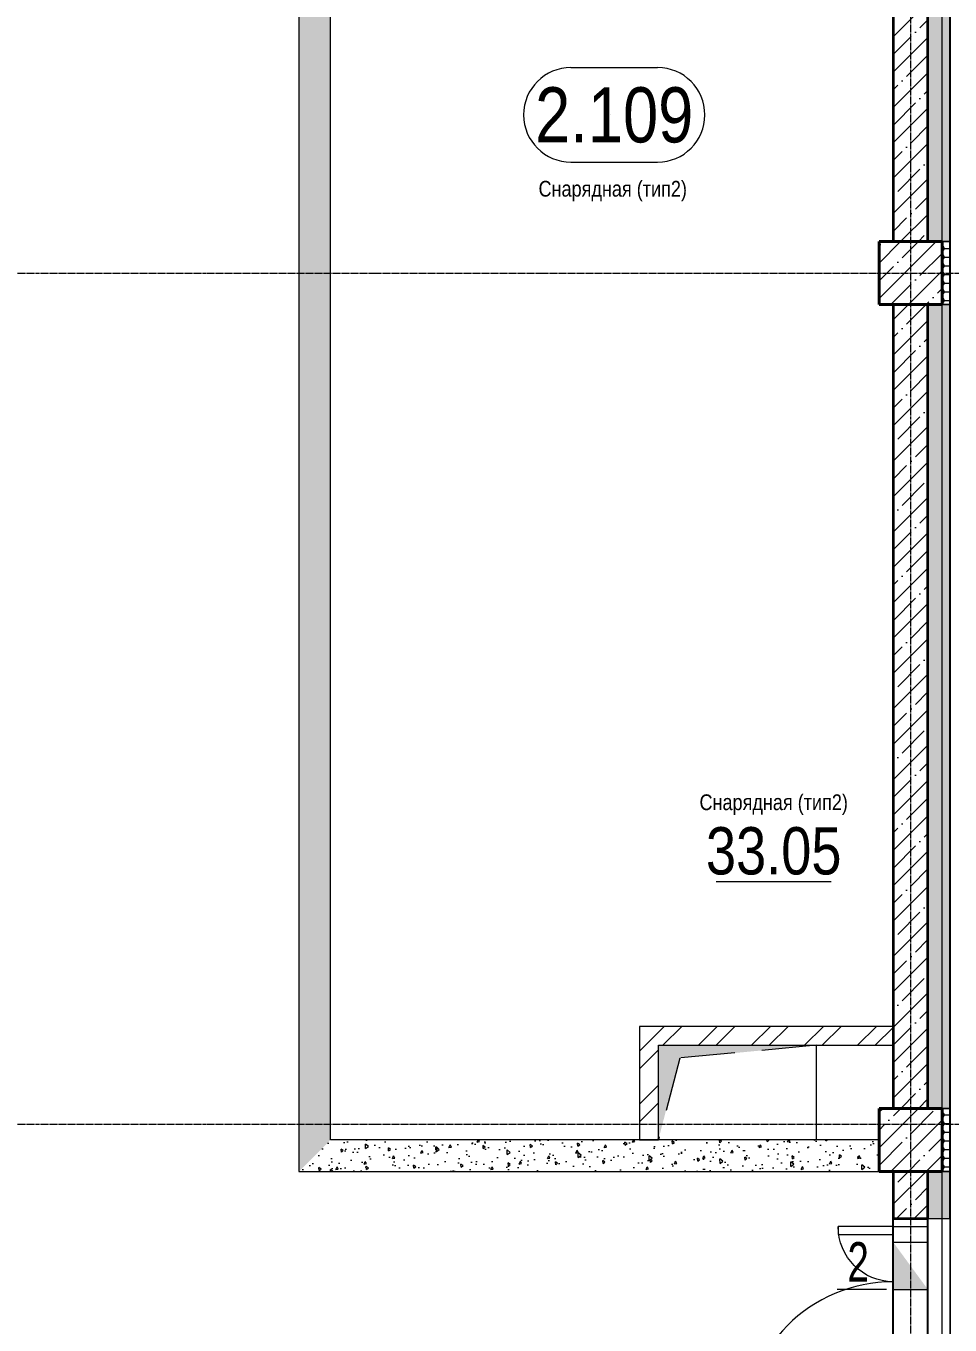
# Model space of a CAD drawing. Header units: millimetres. Extents: x -231292 to 573618, y -153144 to 564035.
# Drawn here: x 48872 to 54733, y 102855 to 111098 of the extents above; entities that cross this region are included whole.
import ezdxf
from ezdxf.enums import TextEntityAlignment as Align

# ---------------------------------------------------------------- set-up
doc = ezdxf.new("R2010")
doc.units = ezdxf.units.MM
for name, pattern in [('CENTER2', [28.575, 19.05, -3.175, 3.175, -3.175]), ('HIDDEN', [9.525, 6.35, -3.175]), ('HIDDEN2', [4.7625, 3.175, -1.5875])]:
    doc.linetypes.add(name, pattern=pattern)
doc.layers.get('0').update_dxf_attribs({"color": 250})
doc.layers.get('Defpoints').update_dxf_attribs({"color": 250})
for name, color, linetype, lineweight in [('A-AREA', 250, 'Continuous', 15), ('АР_Area', 250, 'Continuous', 5), ('АР_Двери_витраж', 250, 'Continuous', 9), ('АР_Колонны', 250, 'Continuous', 35), ('АР_Отв. марка', 250, 'Continuous', 9), ('АР_площадь пом', 250, 'Continuous', 5), ('АР_Стены ЖБ', 250, 'Continuous', 35), ('АР_Стены кирпич', 250, 'Continuous', 20), ('АР_Стены ПЕНОблок', 250, 'Continuous', 20), ('АР_Стены_дефшов', 250, 'Continuous', 0), ('АР_Штриховка', 250, 'Continuous', 0), ('ОВ_Шахты_блок 4.1', 250, 'Continuous', 5), ('РД_Оси_100', 250, 'Continuous', 0), ('СС_Отверстия', 250, 'Continuous', 9)]:
    doc.layers.add(name, color=color, linetype=linetype, lineweight=lineweight)
doc.layers.add('РД_Витраж_вн', color=250, linetype='Continuous')
doc.styles.add('Arial0', font='arial.ttf')
doc.styles.add('style1', font='ARIALN.TTF')
pattern_1 = [(45, (8883.4, 13229.69), (-112.2532, 112.2532), []), (45, (8995.66, 13229.69), (-112.2532, 112.2532), [198.4375, -39.6875, 0, -39.6875])]
pattern_2 = [(45, (8883.4, 13229.69), (-112.2532, 112.2532), []), (45, (8995.66, 13229.69), (-112.2532, 112.2532), [198.4375, -39.6875, 0, -39.6875])]
pattern_3 = [(360, (8883.403, 13229.686), (47.625, 27.4963065), [31.75, -63.5]), (120, (8883.403, 13229.686), (-47.625, 27.4963066), [31.75, -63.5]), (60, (8883.403, 13229.686), (1e-07, 54.992613), [-63.5, 31.75])]

# ---------------------------------------------------------------- blocks, each defined once
blk = doc.blocks.new('СОШ_2200_АР_ОСИ_М100_28.05.24')
at = {"layer": 'РД_Оси_100', "linetype": 'CENTER2'}
for p, q in [((-5954.958, 96300), (119910, 96300)), ((-5954.958, 90900), (119910, 90900))]:
    blk.add_line(p, q, dxfattribs=at)
blk.add_lwpolyline([(45530, 139938.679), (45600, 139538.679), (45600, -6163.457)], dxfattribs=at)
blk = doc.blocks.new('otv')
at = {"linetype": 'Continuous'}
blk.add_lwpolyline([(0, -1), (0, 0), (1, 0), (1, -1)], close=True, dxfattribs=at)
blk.add_solid([(0, -1), (0, 0), (0.1346, -0.1366), (1, 0)], dxfattribs=at)
blk = doc.blocks.new('otv пунктир')
at = {"linetype": 'HIDDEN', "ltscale": 0.07}
blk.add_lwpolyline([(0, 0), (0, 1), (1, 1), (1, 0)], close=True, dxfattribs=at)
blk.add_lwpolyline([(0, 1), (0.1346, 0.1366), (1, 0)], dxfattribs=at)
blk = doc.blocks.new('MOK-МаркаПом_овал_ареал')
for p, q in [((-2.75, 3), (2.75, 3)), ((-2.75, -3), (2.75, -3))]:
    blk.add_line(p, q)
for centre, radius, start, end in [((-2.75, 0), 3, 90, 270), ((2.75, 0), 3, 270, 90), ((-3.75, 0), 3.5, 0, 0.00095)]:
    blk.add_arc(centre, radius, start, end)
at = {"color": 0, "style": 'style1'}
blk.add_attdef('АР-ПОМЕЩЕНИЕ:НОМЕР', text='', height=3.5, dxfattribs=at).set_placement((0, 0), align=Align.MIDDLE)
at = {"layer": 'Defpoints', "color": 2, "style": 'style1'}
blk.add_attdef('АР-ПОМЕЩЕНИЕ:НАИМЕНОВАНИЕ', text='', height=1, dxfattribs=at).set_placement((-0.094, -4.814), align=Align.MIDDLE)
blk = doc.blocks.new('MOK-МаркаПомещения1')
at = {"layer": 'A-AREA', "color": 0}
blk.add_line((-3.651, -1.944), (3.649, -1.944), dxfattribs=at)
at = {"layer": 'A-AREA', "color": 0, "style": 'style1'}
blk.add_attdef('АР-ПОМЕЩЕНИЕ:ПЛОЩАДЬ', text='', height=3, dxfattribs=at).set_placement((0, 0), align=Align.MIDDLE)
at = {"layer": 'Defpoints', "style": 'style1', "flags": 8}
blk.add_attdef('АР-ПОМЕЩЕНИЕ:НАИМЕНОВАНИЕ', text='', height=1, dxfattribs=at).set_placement((0, 2.956), align=Align.MIDDLE)
blk = doc.blocks.new('MOK-МаркаПроема инж.')
blk.add_line((-1.328, -1.754), (1.802, -1.754))
at = {"color": 0, "style": 'Arial0', "width": 0.7}
blk.add_attdef('АР-ПРОЕМ:Коробка', text='', height=2.5, dxfattribs=at).set_placement((0, 0), align=Align.MIDDLE)

msp = doc.modelspace()

# ---------------------------------------------------------------- hatches: boundary and pattern name
at = {"layer": 'АР_Штриховка', "linetype": 'Continuous', "lineweight": 0}
h = msp.add_hatch(dxfattribs=at)
h.set_pattern_fill('AR-CONC', color=256, angle=45, style=0)
h.set_pattern_definition([(95, (8883.4, 13229.69), (140.09465, 117.55338), [19.05, -209.55]), (40, (8883.4, 13229.69), (-160.01845, 110.17673), [15.24, -167.64058]), (145.45144, (8895.08, 13239.48), (-19.9238, 227.7301), [16.19, -178.09024]), (91.1842, (8847.48, 13265.6), (221.41024, 161.9534), [28.575, -314.325]), (141.63556, (8865.93, 13279.1), (-7.0866, 342.82676), [24.285, -267.1356]), (36.18415, (8847.48, 13265.6), (-7.0866, 342.82676), [22.86, -251.4597]), (66, (8874.42, 13274.59), (179.51998, 34.89515), [19.05, -209.55]), (11, (8874.42, 13274.59), (-86.53993, 173.9412), [15.24, -167.64]), (116.45145, (8889.38, 13277.5), (92.98005, 208.83634), [16.19, -178.08994]), (82.5, (8883.4, 13229.686), (-57.60547, 61.973414), [0, -165.608, 0, -170.18, 0, -168.275]), (52.5, (8883.4, 13229.69), (-23.58973, 118.087), [0, -97.028, 0, -161.798, 0, -64.135]), (12.5, (8843.35, 13189.634), (99.927863, 91.826196), [0, -63.5, 0, -198.12, 0, -262.89]), (2.5, (8825.39, 13171.67), (86.7639, 122.72239), [0, -82.55, 0, -131.572, 0, -186.69])])
h.paths.add_polyline_path([(50603.403, 103829.686), (50803.403, 104029.686), (50803.403, 113629.686), (50603.403, 113629.686)], flags=0)
at = {"layer": 'АР_Штриховка', "linetype": 'Continuous', "lineweight": 5}
h = msp.add_hatch(dxfattribs=at)
h.set_pattern_fill('ANSI35', color=256, scale=25, style=0)
h.set_pattern_definition(pattern_1)
h.paths.add_polyline_path([(54373.403, 109729.686), (54593.403, 109729.686), (54593.403, 113329.686), (54373.403, 113329.686)], flags=0)
at = {"layer": 'АР_Штриховка', "linetype": 'Continuous', "lineweight": 0}
h = msp.add_hatch(dxfattribs=at)
h.set_pattern_fill('HONEY', color=256, scale=10, angle=-360, style=0)
h.set_pattern_definition(pattern_3)
h.paths.add_polyline_path([(54733.403, 113329.686), (54593.403, 113329.686), (54593.403, 109729.686), (54733.403, 109729.686)], flags=0)
at = {"layer": 'АР_Штриховка', "linetype": 'Continuous', "lineweight": 5}
h = msp.add_hatch(dxfattribs=at)
h.set_pattern_fill('ANSI35', color=256, scale=25, style=0)
h.set_pattern_definition(pattern_2)
h.paths.add_polyline_path([(54283.403, 109329.686), (54683.403, 109329.686), (54683.403, 109729.686), (54283.403, 109729.686)], flags=0)
at = {"layer": 'АР_Штриховка', "linetype": 'Continuous', "lineweight": 0}
h = msp.add_hatch(dxfattribs=at)
h.set_pattern_fill('HONEY', color=256, scale=10, angle=-360, style=0)
h.set_pattern_definition(pattern_3)
h.paths.add_polyline_path([(54733.403, 109729.686), (54683.403, 109729.686), (54683.403, 109329.686), (54733.403, 109329.686)], flags=0)
at = {"layer": 'АР_Штриховка', "linetype": 'Continuous', "lineweight": 5}
h = msp.add_hatch(dxfattribs=at)
h.set_pattern_fill('ANSI35', color=256, scale=25, style=0)
h.set_pattern_definition(pattern_1)
h.paths.add_polyline_path([(54373.405, 104229.686), (54593.404, 104229.686), (54593.404, 109329.686), (54373.405, 109329.686)], flags=0)
at = {"layer": 'АР_Штриховка', "linetype": 'Continuous', "lineweight": 0}
h = msp.add_hatch(dxfattribs=at)
h.set_pattern_fill('HONEY', color=256, scale=10, angle=-360, style=0)
h.set_pattern_definition(pattern_3)
h.paths.add_polyline_path([(54733.403, 109329.686), (54593.403, 109329.686), (54593.403, 104229.686), (54733.403, 104229.686)], flags=0)
h = msp.add_hatch(dxfattribs=at)
h.set_pattern_fill('ANSI32', color=256, scale=25, style=0)
h.set_pattern_definition([(45, (8883.4, 13229.69), (-168.3798, 168.3798), []), (45, (8995.66, 13229.69), (-168.3798, 168.3798), [])])
h.paths.add_polyline_path([(52763.407, 104029.686), (52883.407, 104029.686), (52883.407, 104629.686), (52763.407, 104749.686)], flags=0)
h = msp.add_hatch(dxfattribs=at)
h.set_pattern_fill('ANSI32', color=256, scale=25, angle=-359.9999998, style=0)
h.set_pattern_definition([(45, (8883.4, 13229.69), (-168.3798, 168.3798), []), (45, (8995.66, 13229.69), (-168.3798, 168.3798), [])])
h.paths.add_polyline_path([(52763.407, 104749.686), (52883.407, 104629.686), (54373.404, 104629.686), (54373.404, 104749.686)], flags=0)
at = {"layer": 'АР_Штриховка', "linetype": 'Continuous', "lineweight": 5}
h = msp.add_hatch(dxfattribs=at)
h.set_pattern_fill('ANSI35', color=256, scale=25, style=0)
h.set_pattern_definition(pattern_2)
h.paths.add_polyline_path([(54283.403, 103829.686), (54683.403, 103829.686), (54683.403, 104229.686), (54283.403, 104229.686)], flags=0)
at = {"layer": 'АР_Штриховка', "linetype": 'Continuous', "lineweight": 0}
h = msp.add_hatch(dxfattribs=at)
h.set_pattern_fill('HONEY', color=256, scale=10, angle=-360, style=0)
h.set_pattern_definition(pattern_3)
h.paths.add_polyline_path([(54733.403, 104229.686), (54683.403, 104229.686), (54683.403, 103829.686), (54733.403, 103829.686)], flags=0)
h = msp.add_hatch(dxfattribs=at)
h.set_pattern_fill('AR-CONC', color=256, angle=45, style=0)
h.set_pattern_definition([(95, (8883.4, 13229.69), (140.09465, 117.55338), [19.05, -209.55]), (40, (8883.4, 13229.69), (-160.01845, 110.17673), [15.24, -167.6406]), (145.45144, (8895.08, 13239.48), (-19.9238, 227.7301), [16.19, -178.09024]), (91.1842, (8847.48, 13265.6), (221.41024, 161.9534), [28.575, -314.325]), (141.63556, (8865.93, 13279.1), (-7.0866, 342.82676), [24.285, -267.1356]), (36.18415, (8847.48, 13265.6), (-7.0866, 342.8268), [22.86, -251.4597]), (66, (8874.42, 13274.59), (179.51998, 34.89515), [19.05, -209.55]), (11, (8874.42, 13274.59), (-86.53993, 173.9412), [15.24, -167.64]), (116.45144, (8889.38, 13277.5), (92.98005, 208.83634), [16.19, -178.08994]), (82.5, (8883.4, 13229.686), (-57.60547, 61.973414), [0, -165.608, 0, -170.18, 0, -168.275]), (52.5, (8883.4, 13229.69), (-23.58973, 118.087), [0, -97.028, 0, -161.798, 0, -64.135]), (12.5, (8843.35, 13189.634), (99.927863, 91.826196), [0, -63.5, 0, -198.12, 0, -262.89]), (2.5, (8825.39, 13171.67), (86.7639, 122.72239), [0, -82.55, 0, -131.572, 0, -186.69])])
h.paths.add_polyline_path([(50803.403, 104029.686), (50603.403, 103829.686), (54283.403, 103829.686), (54283.403, 104029.686)], flags=0)
at = {"layer": 'АР_Штриховка', "linetype": 'Continuous', "lineweight": 5}
h = msp.add_hatch(dxfattribs=at)
h.set_pattern_fill('ANSI35', color=256, scale=25, angle=-360, style=0)
h.set_pattern_definition(pattern_1)
h.paths.add_polyline_path([(54593.403, 103829.686), (54373.403, 103829.686), (54373.403, 103529.686), (54593.403, 103529.686)], flags=0)
h.paths.add_polyline_path([(54593.403, 102129.686), (54373.403, 102129.686), (54373.403, 100629.686), (54593.403, 100629.686)], flags=0)
at = {"layer": 'АР_Штриховка', "linetype": 'Continuous', "lineweight": 0}
h = msp.add_hatch(dxfattribs=at)
h.set_pattern_fill('HONEY', color=256, scale=10, angle=-360, style=0)
h.set_pattern_definition(pattern_3)
h.paths.add_polyline_path([(54733.403, 103829.686), (54593.403, 103829.686), (54593.403, 103529.682), (54733.403, 103529.682)], flags=0)
h.paths.add_polyline_path([(54733.403, 102129.682), (54593.403, 102129.682), (54593.403, 100629.686), (54733.403, 100629.686)], flags=0)
at = {"layer": 'СС_Отверстия', "linetype": 'Continuous', "lineweight": 5}
for points in [[(54373.403, 103379.686), (54373.403, 103079.686), (54483.403, 103229.686)], [(54373.403, 103079.686), (54593.403, 103079.686), (54483.403, 103229.686)]]:
    msp.add_hatch(color=256, dxfattribs=at).paths.add_polyline_path(points, flags=0)

# ---------------------------------------------------------------- linework, layer by layer
at = {"layer": 'АР_Двери_витраж', "linetype": 'Continuous', "lineweight": 9}
for points in [[(54023.403, 103479.686), (54023.403, 103429.686), (54373.403, 103429.686), (54373.403, 103479.686)], [(54593.403, 103479.686), (54593.403, 103529.686), (54373.403, 103529.686), (54373.403, 103479.686)]]:
    msp.add_lwpolyline(points, close=True, dxfattribs=at)
at = {"layer": 'АР_Двери_витраж', "linetype": 'Continuous', "lineweight": 9, "extrusion": (0, 0, -1)}
msp.add_arc((-54373.403, 103479.686), 350, 270, 0, dxfattribs=at)
at = {"layer": 'АР_Двери_витраж', "linetype": 'Continuous', "lineweight": 9}
msp.add_arc((54373.403, 102179.686), 950, 89.9999999, 179.9999999, dxfattribs=at)
at = {"layer": 'АР_Колонны', "linetype": 'HIDDEN2', "lineweight": 25}
for p, q in [((54283.403, 109729.686), (54683.403, 109729.686)), ((54283.403, 109329.686), (54283.403, 109729.686)), ((54683.403, 109729.686), (54683.403, 109329.686)), ((54683.403, 109329.686), (54283.403, 109329.686)), ((54283.403, 104229.686), (54683.403, 104229.686)), ((54283.403, 103829.686), (54283.403, 104229.686)), ((54683.403, 104229.686), (54683.403, 103829.686)), ((54683.403, 103829.686), (54283.403, 103829.686))]:
    msp.add_line(p, q, dxfattribs=at)
at = {"layer": 'АР_Колонны', "linetype": 'Continuous', "lineweight": 35}
for p, q in [((54283.403, 109729.686), (54683.403, 109729.686)), ((54283.403, 109329.686), (54283.403, 109729.686)), ((54683.403, 109329.686), (54683.403, 109729.686)), ((54283.403, 109329.686), (54683.403, 109329.686)), ((54283.403, 104229.686), (54683.403, 104229.686)), ((54283.403, 103829.686), (54283.403, 104229.686)), ((54683.403, 103829.686), (54683.403, 104229.686)), ((54283.403, 103829.686), (54683.403, 103829.686))]:
    msp.add_line(p, q, dxfattribs=at)
at = {"layer": 'АР_Колонны', "lineweight": 9}
msp.add_lwpolyline([(54733.627, 113829.686), (54733.779, 81804.689), (54683.555, 81804.689), (54683.403, 113829.686)], close=True, dxfattribs=at)
at = {"layer": 'АР_Стены ЖБ', "linetype": 'Continuous', "lineweight": 35}
for p, q in [((54373.403, 113329.686), (54373.403, 109729.686)), ((54593.403, 109729.686), (54593.403, 113329.686)), ((54373.403, 109729.686), (54593.403, 109729.686)), ((54593.404, 109329.686), (54373.405, 109329.686)), ((54373.405, 109329.686), (54373.405, 104229.686)), ((54593.404, 104229.686), (54593.404, 109329.686)), ((54373.405, 104229.686), (54593.404, 104229.686)), ((54593.403, 103829.686), (54373.403, 103829.686)), ((54373.403, 103829.686), (54373.403, 103529.686)), ((54593.403, 103529.686), (54593.403, 103829.686)), ((54373.403, 103529.686), (54593.403, 103529.686))]:
    msp.add_line(p, q, dxfattribs=at)
at = {"layer": 'АР_Стены ЖБ', "linetype": 'Continuous', "lineweight": 40}
for p, q in [((54683.403, 109729.686), (54283.403, 109729.686)), ((54283.403, 109729.686), (54283.403, 109329.686)), ((54683.403, 109329.686), (54683.403, 109729.686)), ((54283.403, 109329.686), (54683.403, 109329.686)), ((54683.403, 104229.686), (54283.403, 104229.686)), ((54283.403, 104229.686), (54283.403, 103829.686)), ((54683.403, 103829.686), (54683.403, 104229.686)), ((54283.403, 103829.686), (54683.403, 103829.686))]:
    msp.add_line(p, q, dxfattribs=at)
at = {"layer": 'АР_Стены кирпич', "linetype": 'Continuous', "lineweight": 20}
for p, q in [((52763.407, 104749.686), (52763.407, 104029.686)), ((54373.405, 104749.686), (52763.407, 104749.686)), ((54373.405, 104629.686), (54373.405, 104749.686)), ((52883.407, 104029.686), (52883.407, 104629.686)), ((52883.407, 104629.686), (54373.405, 104629.686)), ((52763.407, 104029.686), (52883.407, 104029.686))]:
    msp.add_line(p, q, dxfattribs=at)
at = {"layer": 'АР_Стены ПЕНОблок', "linetype": 'Continuous', "lineweight": 20}
for p, q in [((50603.403, 113629.686), (50603.403, 103829.686)), ((50803.403, 104029.686), (50803.403, 113629.686)), ((54283.403, 104029.686), (50803.403, 104029.686)), ((54283.403, 103829.686), (54283.403, 104029.686)), ((50603.403, 103829.686), (54283.403, 103829.686))]:
    msp.add_line(p, q, dxfattribs=at)
at = {"layer": 'АР_Стены_дефшов', "linetype": 'Continuous', "lineweight": 0}
for p, q in [((54593.403, 113329.686), (54593.403, 109729.686)), ((54733.403, 109729.686), (54733.403, 113329.686)), ((54593.403, 109729.686), (54733.403, 109729.686)), ((54733.403, 109729.686), (54683.403, 109729.686)), ((54683.403, 109729.686), (54683.403, 109329.686)), ((54733.403, 109329.686), (54733.403, 109729.686)), ((54733.403, 109329.686), (54593.403, 109329.686)), ((54593.403, 109329.686), (54593.403, 104229.686)), ((54683.403, 109329.686), (54733.403, 109329.686)), ((54733.403, 104229.686), (54733.403, 109329.686)), ((54593.403, 104229.686), (54733.403, 104229.686)), ((54733.403, 104229.686), (54683.403, 104229.686)), ((54683.403, 104229.686), (54683.403, 103829.686)), ((54733.403, 103829.686), (54733.403, 104229.686)), ((54733.403, 103829.686), (54593.403, 103829.686)), ((54593.403, 103829.686), (54593.403, 103529.682)), ((54683.403, 103829.686), (54733.403, 103829.686)), ((54733.403, 103529.682), (54733.403, 103829.686)), ((54593.403, 103529.682), (54733.403, 103529.682)), ((54593.403, 103529.682), (54593.403, 102129.682)), ((54733.403, 103529.682), (54733.403, 102129.682))]:
    msp.add_line(p, q, dxfattribs=at)
at = {"layer": 'РД_Витраж_вн', "linetype": 'Continuous', "lineweight": -3}
for p, q in [((54373.403, 102129.686), (54373.403, 103529.686)), ((54593.403, 102129.686), (54593.403, 103529.686))]:
    msp.add_line(p, q, dxfattribs=at)
at = {"layer": 'СС_Отверстия', "linetype": 'Continuous', "lineweight": 9}
for p, q in [((54373.403, 103079.686), (54373.403, 103379.686)), ((54373.403, 103379.686), (54593.403, 103379.686)), ((54593.403, 103079.686), (54593.403, 103379.686)), ((54373.403, 103079.686), (54593.403, 103079.686))]:
    msp.add_line(p, q, dxfattribs=at)

# ---------------------------------------------------------------- block references
at = {"layer": 'АР_Area', "linetype": 'Continuous', "lineweight": 5, "xscale": 100, "yscale": 100, "zscale": 100}
msp.add_blockref('MOK-МаркаПом_овал_ареал', (52603.403, 110534.278), dxfattribs=at).add_auto_attribs({'АР-ПОМЕЩЕНИЕ:НОМЕР': '2.109', 'АР-ПОМЕЩЕНИЕ:НАИМЕНОВАНИЕ': 'Снарядная (тип2)'})
at = {"layer": 'АР_Отв. марка', "linetype": 'Continuous', "lineweight": 9, "xscale": 100, "yscale": 100, "zscale": 100}
msp.add_blockref('MOK-МаркаПроема инж.', (54150.981, 103257.517), dxfattribs=at).add_auto_attribs({'АР-ПРОЕМ:Коробка': '2'})
at = {"layer": 'АР_площадь пом', "linetype": 'Continuous', "lineweight": 5}
ref = msp.add_blockref('MOK-МаркаПомещения1', (53615.038, 105864.066), dxfattribs=dict(at, xscale=100, yscale=100, zscale=100))
ref.add_attrib('АР-ПОМЕЩЕНИЕ:НАИМЕНОВАНИЕ', 'Снарядная (тип2)', dxfattribs={"layer": 'Defpoints', "height": 100, "style": 'style1'}).set_placement((53615.038, 106159.629), align=Align.MIDDLE)
ref.add_attrib('АР-ПОМЕЩЕНИЕ:ПЛОЩАДЬ', '33.05', dxfattribs={"layer": 'A-AREA', "color": 0, "height": 300, "style": 'style1'}).set_placement((53615.038, 105864.066), align=Align.MIDDLE)
at = {"layer": 'ОВ_Шахты_блок 4.1', "xscale": 1000, "yscale": 600}
msp.add_blockref('otv', (52883.407, 104629.686), dxfattribs=at)
at = {"layer": 'ОВ_Шахты_блок 4.1', "xscale": 600, "yscale": 1000, "rotation": 270}
msp.add_blockref('otv пунктир', (52883.407, 104629.686), dxfattribs=at)
at = {"layer": 'РД_Оси_100'}
msp.add_blockref('СОШ_2200_АР_ОСИ_М100_28.05.24', (8883.403, 13229.686), dxfattribs=at)

doc.saveas('drawing.dxf')
